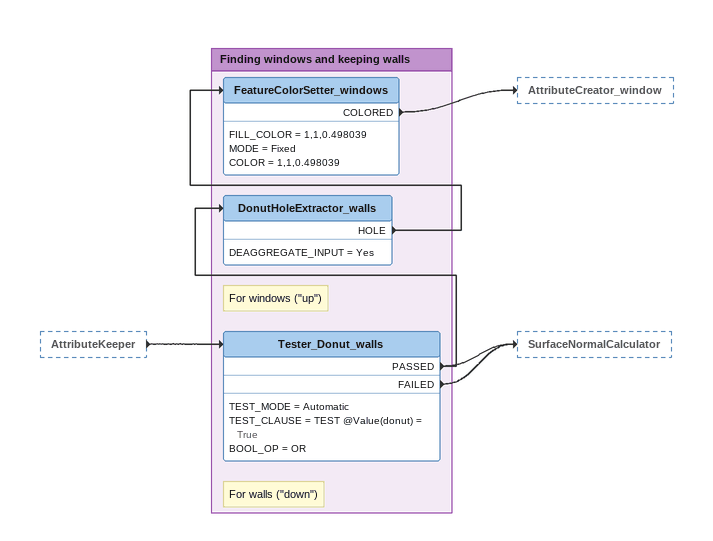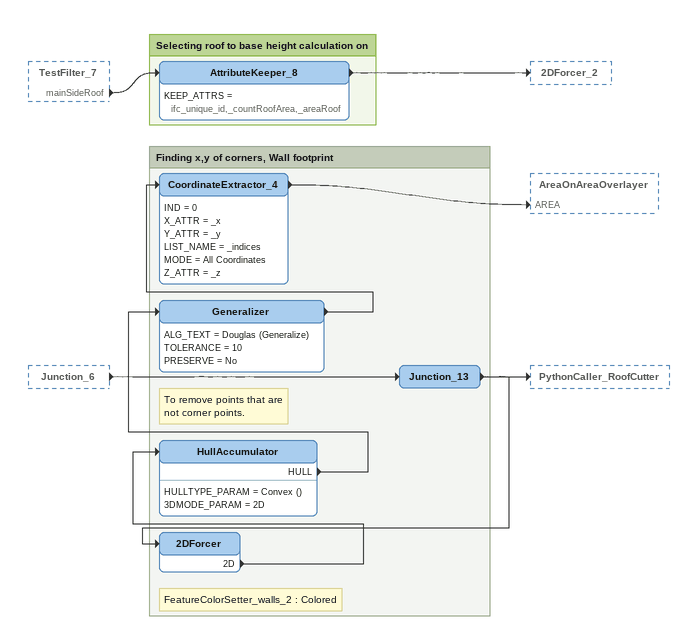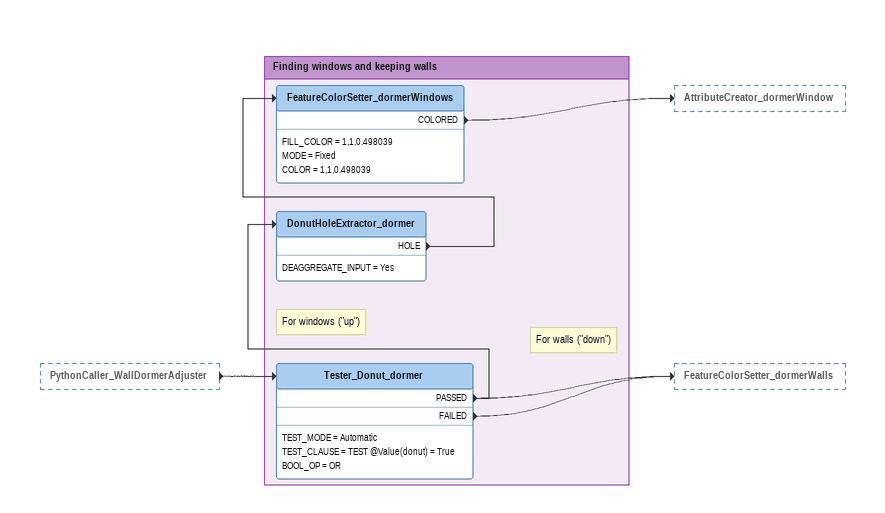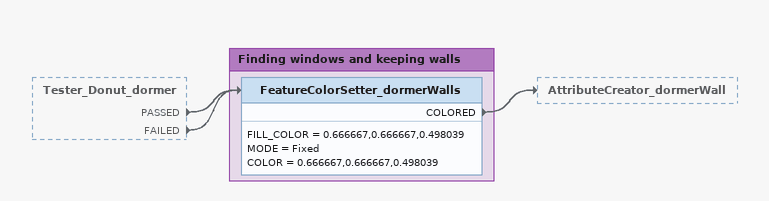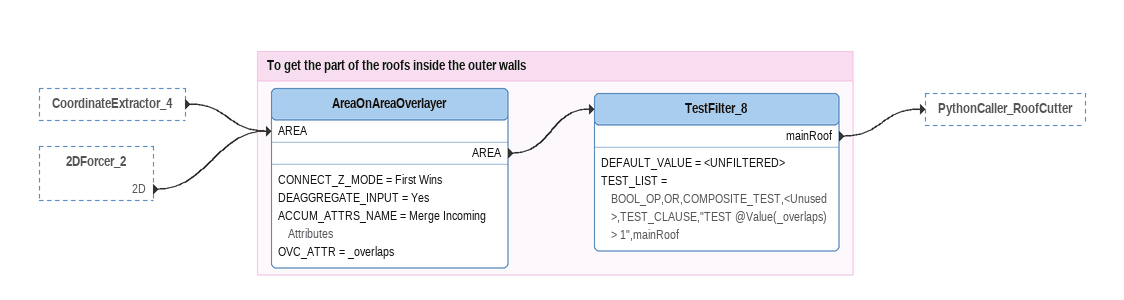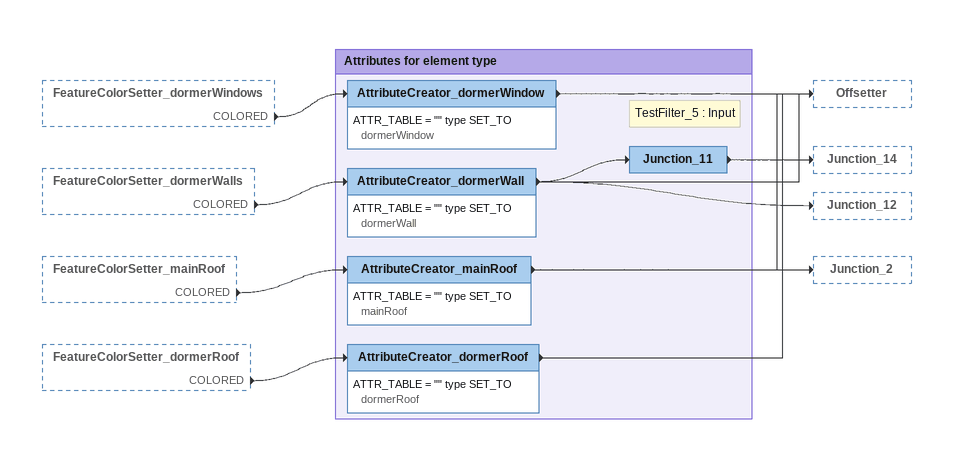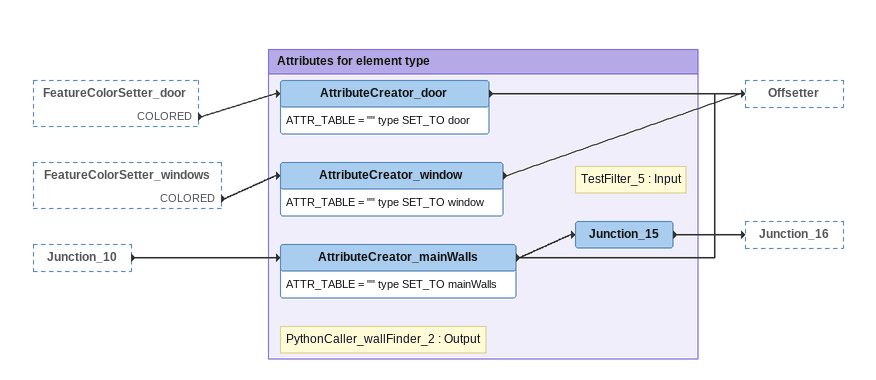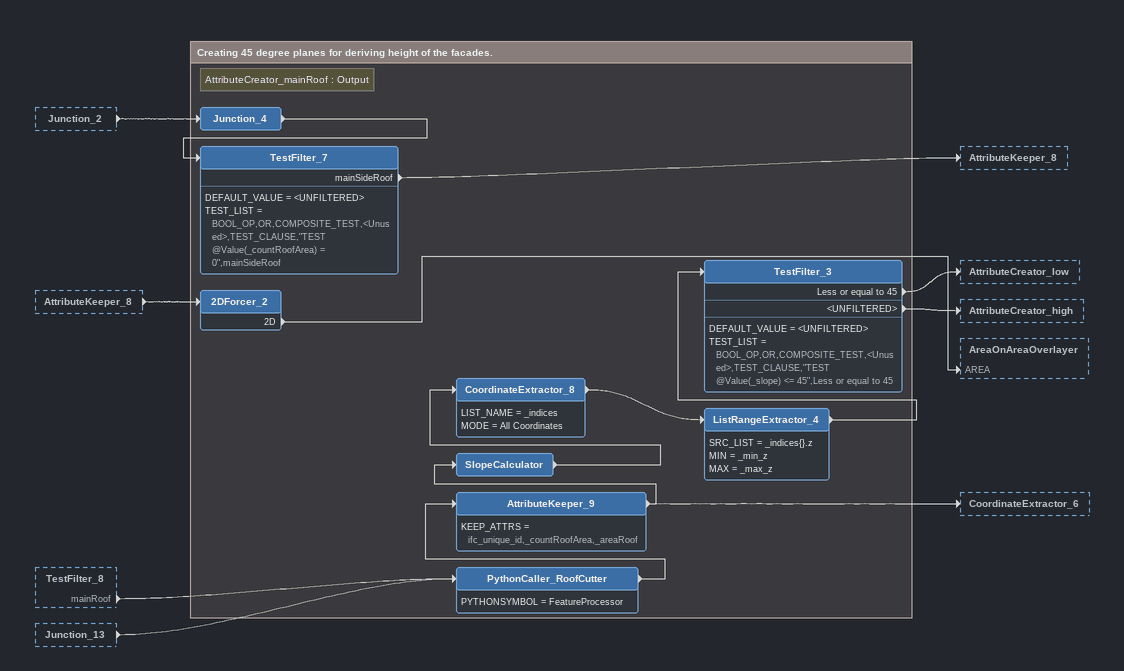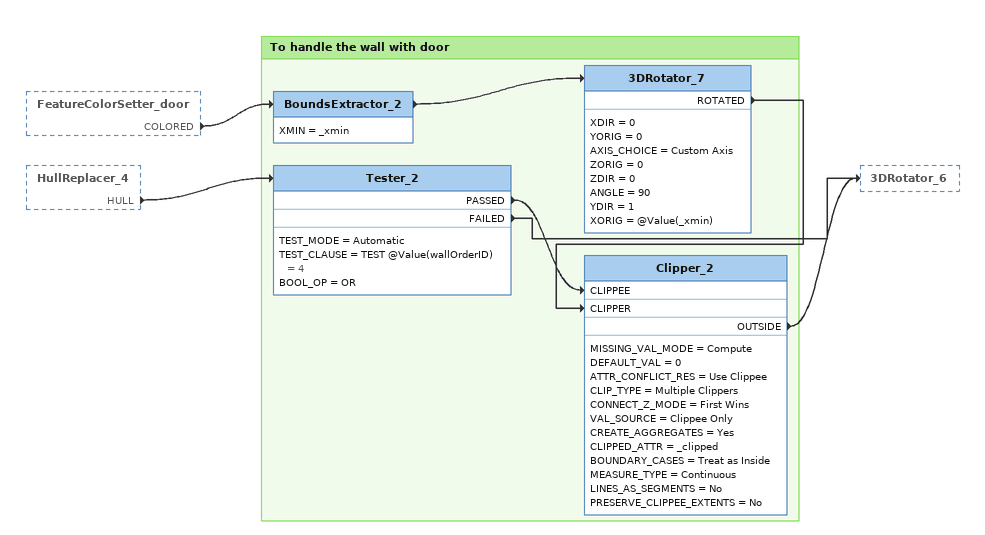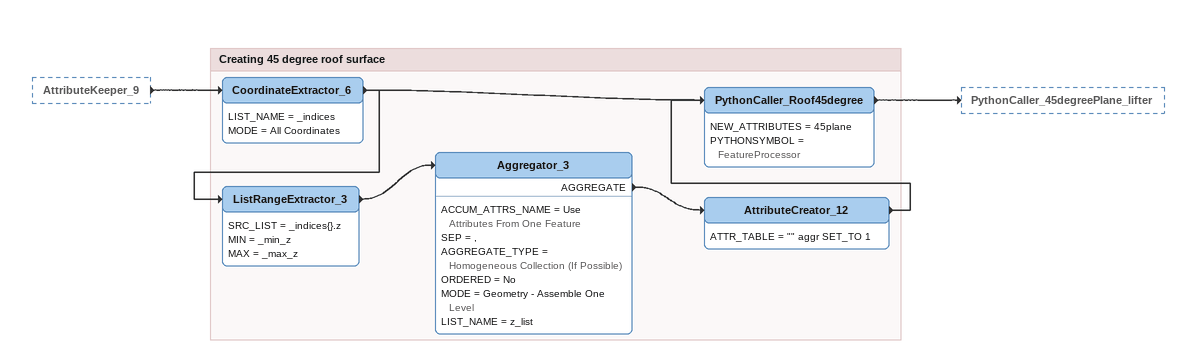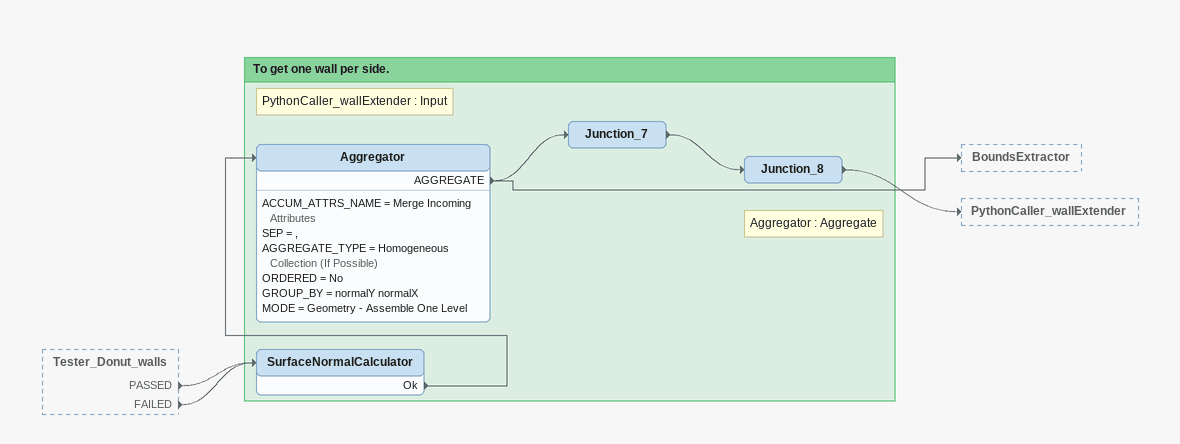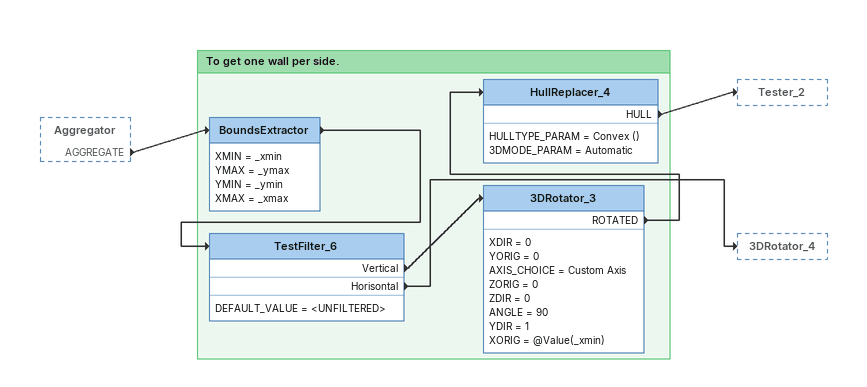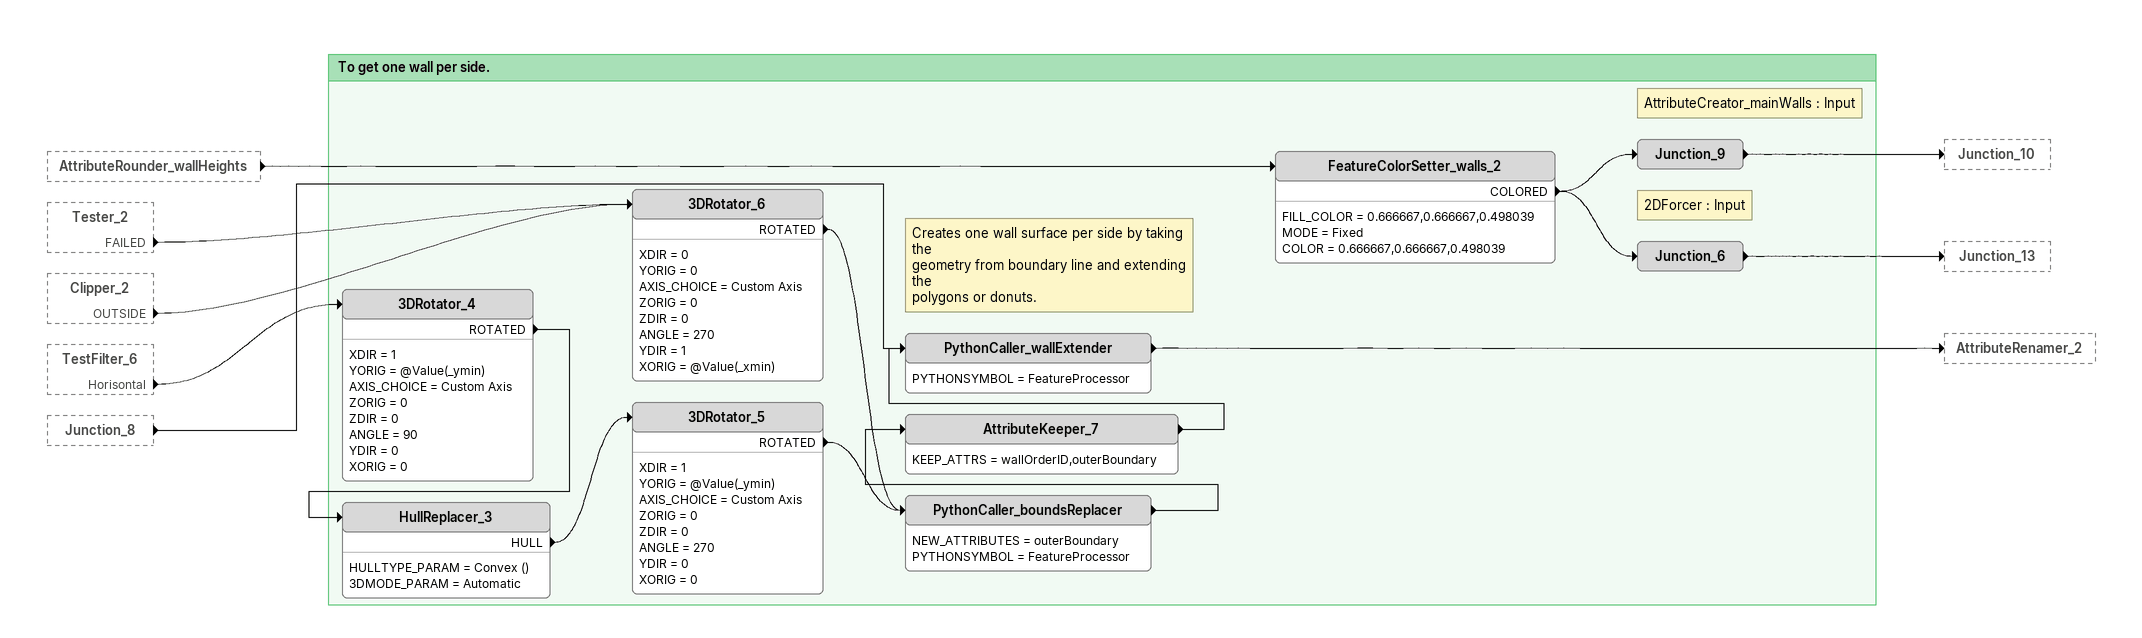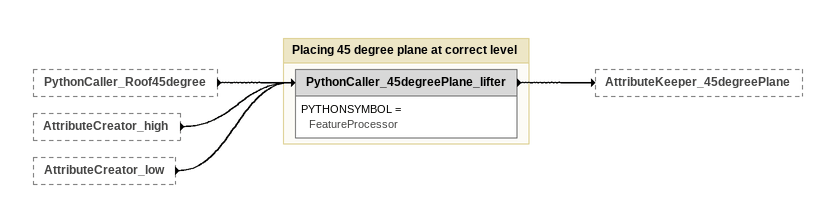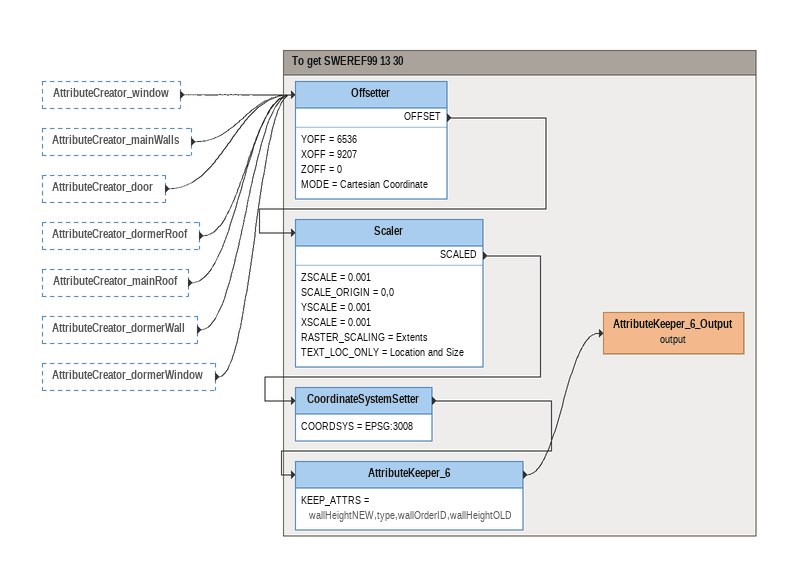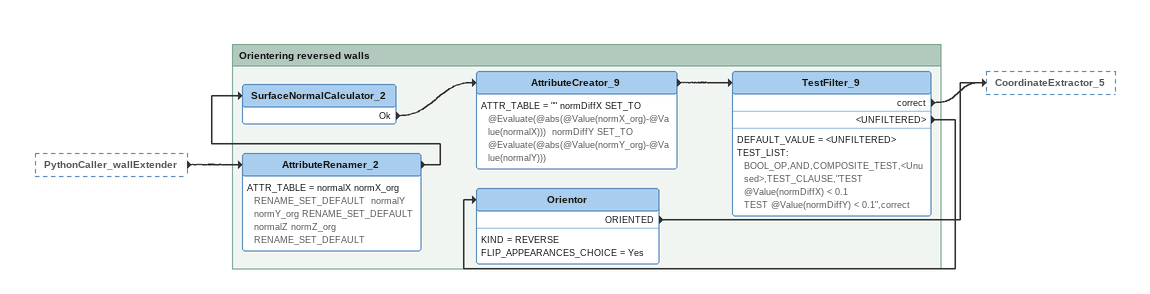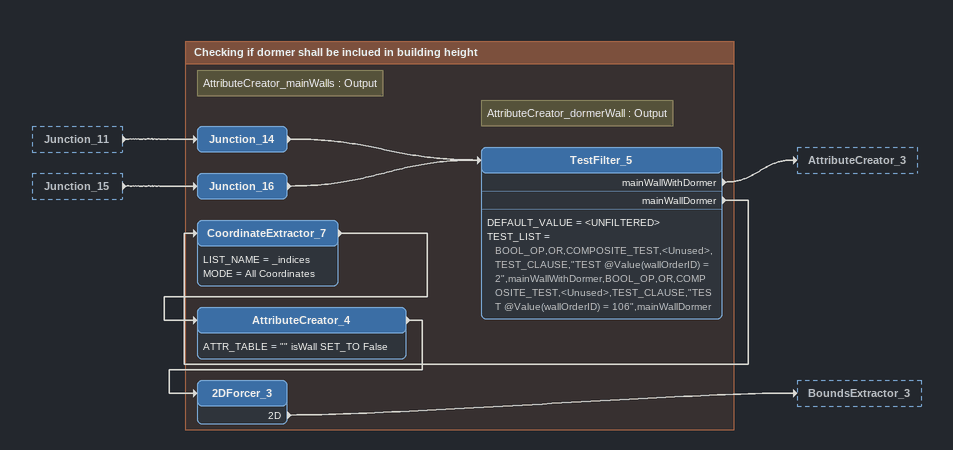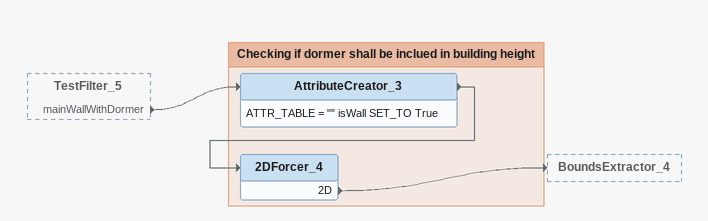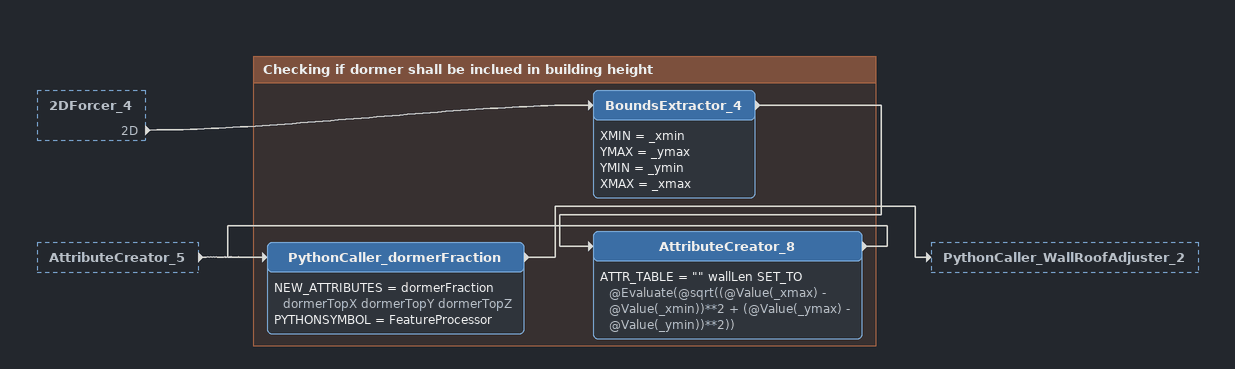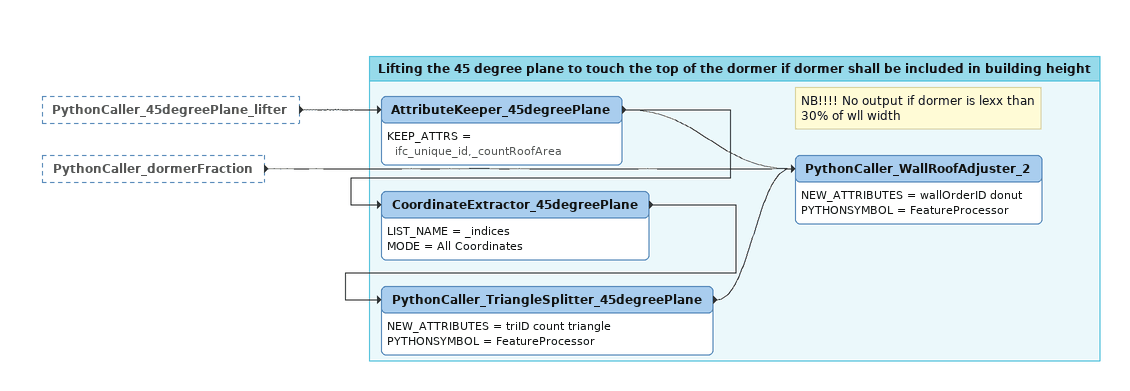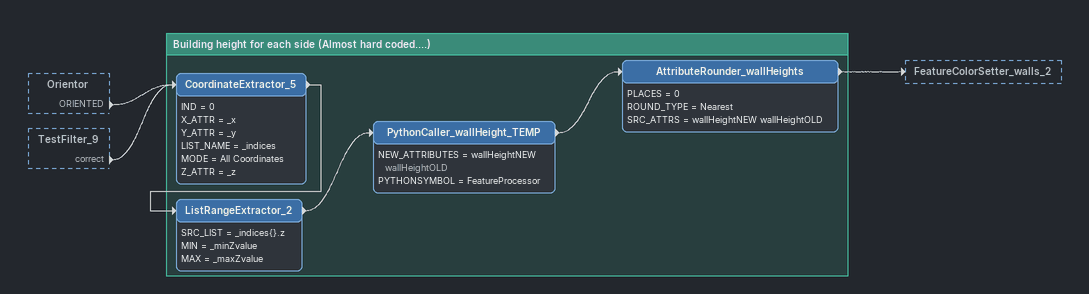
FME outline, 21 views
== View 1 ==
AttributeKeeper [outside]
    -> Tester_Donut_walls

Bookmark: Finding windows and keeping walls
Note: For windows ("up")
Note: For walls ("down")
Tester_Donut_walls
    TEST_MODE = Automatic
    TEST_CLAUSE = TEST @Value(donut) = True
    BOOL_OP = OR
    PASSED -> DonutHoleExtractor_walls
    PASSED -> SurfaceNormalCalculator
    FAILED -> SurfaceNormalCalculator
DonutHoleExtractor_walls
    DEAGGREGATE_INPUT = Yes
    HOLE -> FeatureColorSetter_windows
FeatureColorSetter_windows
    FILL_COLOR = 1,1,0.498039
    MODE = Fixed
    COLOR = 1,1,0.498039
    COLORED -> AttributeCreator_window

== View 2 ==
TestFilter_7 [outside]
    mainSideRoof -> AttributeKeeper_8
Junction_6 [outside]
    -> Junction_13

Bookmark: Selecting roof to base height calculation on
AttributeKeeper_8
    KEEP_ATTRS = ifc_unique_id,_countRoofArea,_areaRoof
    -> 2DForcer_2

Bookmark: Finding x,y of corners, Wall footprint
Note: FeatureColorSetter_walls_2 : Colored
Junction_13
    -> 2DForcer
    -> PythonCaller_RoofCutter
2DForcer
    2D -> HullAccumulator
HullAccumulator
    HULLTYPE_PARAM = Convex ()
    3DMODE_PARAM = 2D
    HULL -> Generalizer
Note: To remove points that are / not corner points.
Generalizer
    ALG_TEXT = Douglas (Generalize)
    TOLERANCE = 10
    PRESERVE = No
    -> CoordinateExtractor_4
CoordinateExtractor_4
    IND = 0
    X_ATTR = _x
    Y_ATTR = _y
    LIST_NAME = _indices
    MODE = All Coordinates
    Z_ATTR = _z
    -> AreaOnAreaOverlayer [AREA]

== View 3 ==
PythonCaller_WallDormerAdjuster [outside]
    -> Tester_Donut_dormer

Bookmark: Finding windows and keeping walls
Note: For windows ("up")
Note: For walls ("down")
Tester_Donut_dormer
    TEST_MODE = Automatic
    TEST_CLAUSE = TEST @Value(donut) = True
    BOOL_OP = OR
    PASSED -> DonutHoleExtractor_dormer
    PASSED -> FeatureColorSetter_dormerWalls
    FAILED -> FeatureColorSetter_dormerWalls
DonutHoleExtractor_dormer
    DEAGGREGATE_INPUT = Yes
    HOLE -> FeatureColorSetter_dormerWindows
FeatureColorSetter_dormerWindows
    FILL_COLOR = 1,1,0.498039
    MODE = Fixed
    COLOR = 1,1,0.498039
    COLORED -> AttributeCreator_dormerWindow

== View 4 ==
Tester_Donut_dormer [outside]
    PASSED -> FeatureColorSetter_dormerWalls
    FAILED -> FeatureColorSetter_dormerWalls

Bookmark: Finding windows and keeping walls
FeatureColorSetter_dormerWalls
    FILL_COLOR = 0.666667,0.666667,0.498039
    MODE = Fixed
    COLOR = 0.666667,0.666667,0.498039
    COLORED -> AttributeCreator_dormerWall

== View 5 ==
CoordinateExtractor_4 [outside]
    -> AreaOnAreaOverlayer [AREA]
2DForcer_2 [outside]
    2D -> AreaOnAreaOverlayer [AREA]

Bookmark: To get the part of the roofs inside the outer walls
AreaOnAreaOverlayer
    CONNECT_Z_MODE = First Wins
    DEAGGREGATE_INPUT = Yes
    ACCUM_ATTRS_NAME = Merge Incoming Attributes
    OVC_ATTR = _overlaps
    AREA -> TestFilter_8
TestFilter_8
    DEFAULT_VALUE = <UNFILTERED>
    TEST_LIST = BOOL_OP,OR,COMPOSITE_TEST,<Unused>,TEST_CLAUSE,"TEST @Value(_overlaps) > 1",mainRoof
    mainRoof -> PythonCaller_RoofCutter

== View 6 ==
FeatureColorSetter_dormerWindows [outside]
    COLORED -> AttributeCreator_dormerWindow
FeatureColorSetter_dormerWalls [outside]
    COLORED -> AttributeCreator_dormerWall
FeatureColorSetter_mainRoof [outside]
    COLORED -> AttributeCreator_mainRoof
FeatureColorSetter_dormerRoof [outside]
    COLORED -> AttributeCreator_dormerRoof

Bookmark: Attributes for element type
AttributeCreator_mainRoof
    ATTR_TABLE = "" type SET_TO mainRoof
    -> Offsetter
    -> Junction_2
AttributeCreator_dormerRoof
    ATTR_TABLE = "" type SET_TO dormerRoof
    -> Offsetter
AttributeCreator_dormerWindow
    ATTR_TABLE = "" type SET_TO dormerWindow
    -> Offsetter
AttributeCreator_dormerWall
    ATTR_TABLE = "" type SET_TO dormerWall
    -> Offsetter
    -> Junction_12
    -> Junction_11
Note: TestFilter_5 : Input
Junction_11
    -> Junction_14

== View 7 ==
FeatureColorSetter_door [outside]
    COLORED -> AttributeCreator_door
FeatureColorSetter_windows [outside]
    COLORED -> AttributeCreator_window
Junction_10 [outside]
    -> AttributeCreator_mainWalls

Bookmark: Attributes for element type
AttributeCreator_door
    ATTR_TABLE = "" type SET_TO door
    -> Offsetter
AttributeCreator_window
    ATTR_TABLE = "" type SET_TO window
    -> Offsetter
Note: PythonCaller_wallFinder_2 : Output
AttributeCreator_mainWalls
    ATTR_TABLE = "" type SET_TO mainWalls
    -> Offsetter
    -> Junction_15
Note: TestFilter_5 : Input
Junction_15
    -> Junction_16

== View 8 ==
Junction_2 [outside]
    -> Junction_4
AttributeKeeper_8 [outside]
    -> 2DForcer_2
TestFilter_8 [outside]
    mainRoof -> PythonCaller_RoofCutter
Junction_13 [outside]
    -> PythonCaller_RoofCutter

Bookmark: Creating 45 degree planes for deriving height of the facades.
Note: AttributeCreator_mainRoof : Output
Junction_4
    -> TestFilter_7
TestFilter_7
    DEFAULT_VALUE = <UNFILTERED>
    TEST_LIST = BOOL_OP,OR,COMPOSITE_TEST,<Unused>,TEST_CLAUSE,"TEST @Value(_countRoofArea) = 0",mainSideRoof
    mainSideRoof -> AttributeKeeper_8
2DForcer_2
    2D -> AreaOnAreaOverlayer [AREA]
PythonCaller_RoofCutter
    PYTHONSYMBOL = FeatureProcessor
    -> AttributeKeeper_9
AttributeKeeper_9
    KEEP_ATTRS = ifc_unique_id,_countRoofArea,_areaRoof
    -> CoordinateExtractor_6
    -> SlopeCalculator
SlopeCalculator
    -> CoordinateExtractor_8
CoordinateExtractor_8
    LIST_NAME = _indices
    MODE = All Coordinates
    -> ListRangeExtractor_4
ListRangeExtractor_4
    SRC_LIST = _indices{}.z
    MIN = _min_z
    MAX = _max_z
    -> TestFilter_3
TestFilter_3
    DEFAULT_VALUE = <UNFILTERED>
    TEST_LIST = BOOL_OP,OR,COMPOSITE_TEST,<Unused>,TEST_CLAUSE,"TEST @Value(_slope) <= 45",Less or equal to 45
    Less or equal to 45 -> AttributeCreator_low
    <UNFILTERED> -> AttributeCreator_high

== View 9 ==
FeatureColorSetter_door [outside]
    COLORED -> BoundsExtractor_2
HullReplacer_4 [outside]
    HULL -> Tester_2

Bookmark: To handle the wall with door
BoundsExtractor_2
    XMIN = _xmin
    -> 3DRotator_7
3DRotator_7
    XDIR = 0
    YORIG = 0
    AXIS_CHOICE = Custom Axis
    ZORIG = 0
    ZDIR = 0
    ANGLE = 90
    YDIR = 1
    XORIG = @Value(_xmin)
    ROTATED -> Clipper_2 [CLIPPER]
Tester_2
    TEST_MODE = Automatic
    TEST_CLAUSE = TEST @Value(wallOrderID) = 4
    BOOL_OP = OR
    PASSED -> Clipper_2 [CLIPPEE]
    FAILED -> 3DRotator_6
Clipper_2
    MISSING_VAL_MODE = Compute
    DEFAULT_VAL = 0
    ATTR_CONFLICT_RES = Use Clippee
    CLIP_TYPE = Multiple Clippers
    CONNECT_Z_MODE = First Wins
    VAL_SOURCE = Clippee Only
    CREATE_AGGREGATES = Yes
    CLIPPED_ATTR = _clipped
    BOUNDARY_CASES = Treat as Inside
    MEASURE_TYPE = Continuous
    LINES_AS_SEGMENTS = No
    PRESERVE_CLIPPEE_EXTENTS = No
    OUTSIDE -> 3DRotator_6

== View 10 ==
AttributeKeeper_9 [outside]
    -> CoordinateExtractor_6

Bookmark: Creating 45 degree roof surface
CoordinateExtractor_6
    LIST_NAME = _indices
    MODE = All Coordinates
    -> ListRangeExtractor_3
    -> PythonCaller_Roof45degree
ListRangeExtractor_3
    SRC_LIST = _indices{}.z
    MIN = _min_z
    MAX = _max_z
    -> Aggregator_3
Aggregator_3
    ACCUM_ATTRS_NAME = Use Attributes From One Feature
    SEP = ,
    AGGREGATE_TYPE = Homogeneous Collection (If Possible)
    ORDERED = No
    MODE = Geometry - Assemble One Level
    LIST_NAME = z_list
    AGGREGATE -> AttributeCreator_12
AttributeCreator_12
    ATTR_TABLE = "" aggr SET_TO 1
    -> PythonCaller_Roof45degree
PythonCaller_Roof45degree
    NEW_ATTRIBUTES = 45plane
    PYTHONSYMBOL = FeatureProcessor
    -> PythonCaller_45degreePlane_lifter

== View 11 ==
Tester_Donut_walls [outside]
    PASSED -> SurfaceNormalCalculator
    FAILED -> SurfaceNormalCalculator

Bookmark: To get one wall per side.
SurfaceNormalCalculator
    Ok -> Aggregator
Aggregator
    ACCUM_ATTRS_NAME = Merge Incoming Attributes
    SEP = ,
    AGGREGATE_TYPE = Homogeneous Collection (If Possible)
    ORDERED = No
    GROUP_BY = normalY normalX
    MODE = Geometry - Assemble One Level
    AGGREGATE -> BoundsExtractor
    AGGREGATE -> Junction_7
Note: PythonCaller_wallExtender : Input
Junction_7
    -> Junction_8
Note: Aggregator : Aggregate
Junction_8
    -> PythonCaller_wallExtender

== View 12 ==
Aggregator [outside]
    AGGREGATE -> BoundsExtractor

Bookmark: To get one wall per side.
BoundsExtractor
    XMIN = _xmin
    YMAX = _ymax
    YMIN = _ymin
    XMAX = _xmax
    -> TestFilter_6
TestFilter_6
    DEFAULT_VALUE = <UNFILTERED>
    Vertical -> 3DRotator_3
    Horisontal -> 3DRotator_4
3DRotator_3
    XDIR = 0
    YORIG = 0
    AXIS_CHOICE = Custom Axis
    ZORIG = 0
    ZDIR = 0
    ANGLE = 90
    YDIR = 1
    XORIG = @Value(_xmin)
    ROTATED -> HullReplacer_4
HullReplacer_4
    HULLTYPE_PARAM = Convex ()
    3DMODE_PARAM = Automatic
    HULL -> Tester_2

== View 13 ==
AttributeRounder_wallHeights [outside]
    -> FeatureColorSetter_walls_2
Tester_2 [outside]
    FAILED -> 3DRotator_6
Clipper_2 [outside]
    OUTSIDE -> 3DRotator_6
TestFilter_6 [outside]
    Horisontal -> 3DRotator_4
Junction_8 [outside]
    -> PythonCaller_wallExtender

Bookmark: To get one wall per side.
3DRotator_6
    XDIR = 0
    YORIG = 0
    AXIS_CHOICE = Custom Axis
    ZORIG = 0
    ZDIR = 0
    ANGLE = 270
    YDIR = 1
    XORIG = @Value(_xmin)
    ROTATED -> PythonCaller_boundsReplacer
3DRotator_4
    XDIR = 1
    YORIG = @Value(_ymin)
    AXIS_CHOICE = Custom Axis
    ZORIG = 0
    ZDIR = 0
    ANGLE = 90
    YDIR = 0
    XORIG = 0
    ROTATED -> HullReplacer_3
HullReplacer_3
    HULLTYPE_PARAM = Convex ()
    3DMODE_PARAM = Automatic
    HULL -> 3DRotator_5
3DRotator_5
    XDIR = 1
    YORIG = @Value(_ymin)
    AXIS_CHOICE = Custom Axis
    ZORIG = 0
    ZDIR = 0
    ANGLE = 270
    YDIR = 0
    XORIG = 0
    ROTATED -> PythonCaller_boundsReplacer
PythonCaller_boundsReplacer
    NEW_ATTRIBUTES = outerBoundary
    PYTHONSYMBOL = FeatureProcessor
    -> AttributeKeeper_7
AttributeKeeper_7
    KEEP_ATTRS = wallOrderID,outerBoundary
    -> PythonCaller_wallExtender
Note: Creates one wall surface per side by taking the / geometry from boundary line and extending the / polygons or donuts.
PythonCaller_wallExtender
    PYTHONSYMBOL = FeatureProcessor
    -> AttributeRenamer_2
FeatureColorSetter_walls_2
    FILL_COLOR = 0.666667,0.666667,0.498039
    MODE = Fixed
    COLOR = 0.666667,0.666667,0.498039
    COLORED -> Junction_9
    COLORED -> Junction_6
Note: AttributeCreator_mainWalls : Input
Junction_9
    -> Junction_10
Note: 2DForcer : Input
Junction_6
    -> Junction_13

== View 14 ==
PythonCaller_Roof45degree [outside]
    -> PythonCaller_45degreePlane_lifter
AttributeCreator_high [outside]
    -> PythonCaller_45degreePlane_lifter
AttributeCreator_low [outside]
    -> PythonCaller_45degreePlane_lifter

Bookmark: Placing 45 degree plane at correct level
PythonCaller_45degreePlane_lifter
    PYTHONSYMBOL = FeatureProcessor
    -> AttributeKeeper_45degreePlane

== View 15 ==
AttributeCreator_window [outside]
    -> Offsetter
AttributeCreator_mainWalls [outside]
    -> Offsetter
AttributeCreator_door [outside]
    -> Offsetter
AttributeCreator_dormerRoof [outside]
    -> Offsetter
AttributeCreator_mainRoof [outside]
    -> Offsetter
AttributeCreator_dormerWall [outside]
    -> Offsetter
AttributeCreator_dormerWindow [outside]
    -> Offsetter

Bookmark: To get SWEREF99 13 30
Offsetter
    YOFF = 6536
    XOFF = 9207
    ZOFF = 0
    MODE = Cartesian Coordinate
    OFFSET -> Scaler
Scaler
    ZSCALE = 0.001
    SCALE_ORIGIN = 0,0
    YSCALE = 0.001
    XSCALE = 0.001
    RASTER_SCALING = Extents
    TEXT_LOC_ONLY = Location and Size
    SCALED -> CoordinateSystemSetter
CoordinateSystemSetter
    COORDSYS = EPSG:3008
    -> AttributeKeeper_6
AttributeKeeper_6
    KEEP_ATTRS = wallHeightNEW,type,wallOrderID,wallHeightOLD
    -> AttributeKeeper_6_Output (output)
AttributeKeeper_6_Output (output)

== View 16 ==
PythonCaller_wallExtender [outside]
    -> AttributeRenamer_2

Bookmark: Orientering reversed walls
AttributeRenamer_2
    ATTR_TABLE = normalX normX_org RENAME_SET_DEFAULT  normalY normY_org RENAME_SET_DEFAULT  normalZ normZ_org RENAME_SET_DEFAULT
    -> SurfaceNormalCalculator_2
SurfaceNormalCalculator_2
    Ok -> AttributeCreator_9
AttributeCreator_9
    ATTR_TABLE = "" normDiffX SET_TO @Evaluate(@abs(@Value(normX_org)-@Value(normalX)))  normDiffY SET_TO @Evaluate(@abs(@Value(normY_org)-@Value(normalY)))
    -> TestFilter_9
TestFilter_9
    DEFAULT_VALUE = <UNFILTERED>
    TEST_LIST:
      BOOL_OP,AND,COMPOSITE_TEST,<Unused>,TEST_CLAUSE,"TEST @Value(normDiffX) < 0.1
      TEST @Value(normDiffY) < 0.1",correct
    correct -> CoordinateExtractor_5
    <UNFILTERED> -> Orientor
Orientor
    KIND = REVERSE
    FLIP_APPEARANCES_CHOICE = Yes
    ORIENTED -> CoordinateExtractor_5

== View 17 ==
Junction_11 [outside]
    -> Junction_14
Junction_15 [outside]
    -> Junction_16

Bookmark: Checking if dormer shall be inclued in building height
Note: AttributeCreator_dormerWall : Output
Junction_14
    -> TestFilter_5
Note: AttributeCreator_mainWalls : Output
Junction_16
    -> TestFilter_5
TestFilter_5
    DEFAULT_VALUE = <UNFILTERED>
    TEST_LIST = BOOL_OP,OR,COMPOSITE_TEST,<Unused>,TEST_CLAUSE,"TEST @Value(wallOrderID) = 2",mainWallWithDormer,BOOL_OP,OR,COMPOSITE_TEST,<Unused>,TEST_CLAUSE,"TEST @Value(wallOrderID) = 106",mainWallDormer
    mainWallWithDormer -> AttributeCreator_3
    mainWallDormer -> CoordinateExtractor_7
CoordinateExtractor_7
    LIST_NAME = _indices
    MODE = All Coordinates
    -> AttributeCreator_4
AttributeCreator_4
    ATTR_TABLE = "" isWall SET_TO False
    -> 2DForcer_3
2DForcer_3
    2D -> BoundsExtractor_3

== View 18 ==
TestFilter_5 [outside]
    mainWallWithDormer -> AttributeCreator_3

Bookmark: Checking if dormer shall be inclued in building height
AttributeCreator_3
    ATTR_TABLE = "" isWall SET_TO True
    -> 2DForcer_4
2DForcer_4
    2D -> BoundsExtractor_4

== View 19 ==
2DForcer_4 [outside]
    2D -> BoundsExtractor_4
AttributeCreator_5 [outside]
    -> PythonCaller_dormerFraction

Bookmark: Checking if dormer shall be inclued in building height
BoundsExtractor_4
    XMIN = _xmin
    YMAX = _ymax
    YMIN = _ymin
    XMAX = _xmax
    -> AttributeCreator_8
AttributeCreator_8
    ATTR_TABLE = "" wallLen SET_TO @Evaluate(@sqrt((@Value(_xmax) - @Value(_xmin))**2 + (@Value(_ymax) - @Value(_ymin))**2))
    -> PythonCaller_dormerFraction
PythonCaller_dormerFraction
    NEW_ATTRIBUTES = dormerFraction dormerTopX dormerTopY dormerTopZ
    PYTHONSYMBOL = FeatureProcessor
    -> PythonCaller_WallRoofAdjuster_2

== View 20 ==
PythonCaller_45degreePlane_lifter [outside]
    -> AttributeKeeper_45degreePlane
PythonCaller_dormerFraction [outside]
    -> PythonCaller_WallRoofAdjuster_2

Bookmark: Lifting the 45 degree plane to touch the top of the dormer if dormer shall be included in building height
AttributeKeeper_45degreePlane
    KEEP_ATTRS = ifc_unique_id,_countRoofArea
    -> CoordinateExtractor_45degreePlane
    -> PythonCaller_WallRoofAdjuster_2
CoordinateExtractor_45degreePlane
    LIST_NAME = _indices
    MODE = All Coordinates
    -> PythonCaller_TriangleSplitter_45degreePlane
PythonCaller_TriangleSplitter_45degreePlane
    NEW_ATTRIBUTES = triID count triangle
    PYTHONSYMBOL = FeatureProcessor
    -> PythonCaller_WallRoofAdjuster_2
Note: NB!!!! No output if dormer is lexx than 30% of wll width
PythonCaller_WallRoofAdjuster_2
    NEW_ATTRIBUTES = wallOrderID donut
    PYTHONSYMBOL = FeatureProcessor

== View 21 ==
Orientor [outside]
    ORIENTED -> CoordinateExtractor_5
TestFilter_9 [outside]
    correct -> CoordinateExtractor_5

Bookmark: Building height for each side (Almost hard coded....)
CoordinateExtractor_5
    IND = 0
    X_ATTR = _x
    Y_ATTR = _y
    LIST_NAME = _indices
    MODE = All Coordinates
    Z_ATTR = _z
    -> ListRangeExtractor_2
ListRangeExtractor_2
    SRC_LIST = _indices{}.z
    MIN = _minZvalue
    MAX = _maxZvalue
    -> PythonCaller_wallHeight_TEMP
PythonCaller_wallHeight_TEMP
    NEW_ATTRIBUTES = wallHeightNEW wallHeightOLD
    PYTHONSYMBOL = FeatureProcessor
    -> AttributeRounder_wallHeights
AttributeRounder_wallHeights
    PLACES = 0
    ROUND_TYPE = Nearest
    SRC_ATTRS = wallHeightNEW wallHeightOLD
    -> FeatureColorSetter_walls_2
